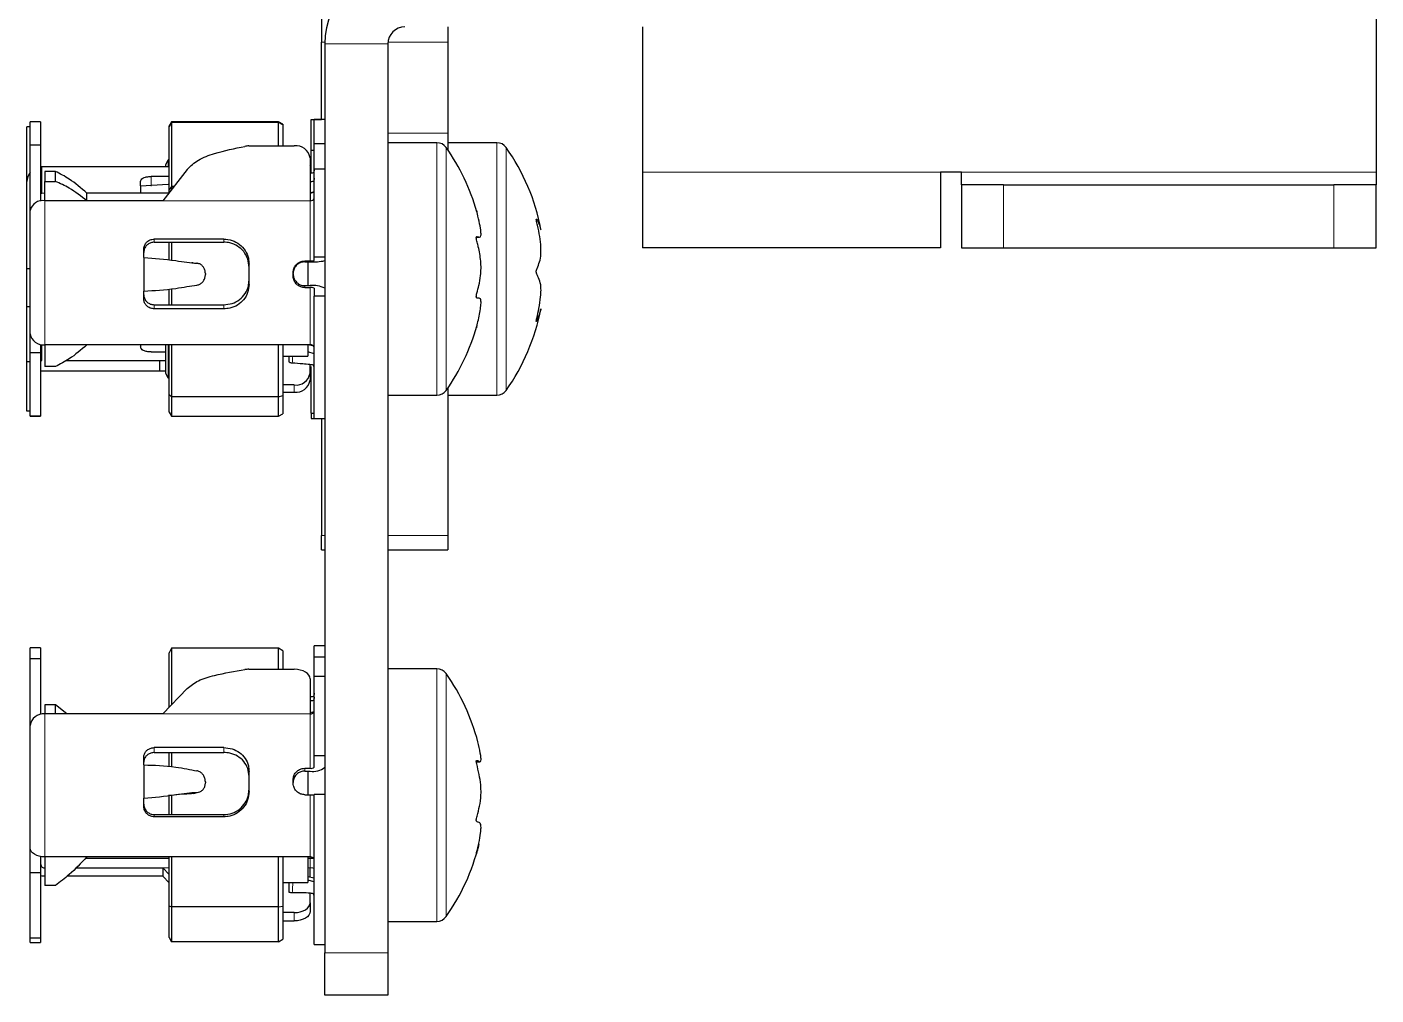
# Model space of a CAD drawing. Header units: millimetres. Extents: x -620 to 849, y 148 to 1992.
# Drawn here: x -536 to -471.9, y 148.4 to 194.4 of the extents above; entities that cross this region are included whole.
import ezdxf

# ---------------------------------------------------------------- set-up
doc = ezdxf.new("R2010")
doc.units = ezdxf.units.MM

msp = doc.modelspace()

# ---------------------------------------------------------------- linework, layer by layer
at = {"color": 7, "linetype": 'Continuous', "lineweight": 25}
for p, q in [((-471.941, 200.948), (-471.941, 187.548)), ((-522.041, 198.342), (-522.041, 193.724)), ((-516.041, 194.448), (-516.041, 193.724)), ((-506.791, 194.448), (-506.791, 187.548)), ((-522.041, 190.048), (-522.041, 193.724)), ((-521.891, 193.648), (-521.891, 150.448)), ((-518.891, 193.648), (-518.891, 150.448)), ((-516.041, 193.724), (-516.041, 189.394)), ((-535.391, 189.948), (-535.891, 189.948)), ((-535.891, 188.827), (-535.891, 189.948)), ((-535.391, 189.948), (-535.391, 188.827)), ((-529.176, 189.948), (-529.291, 189.748)), ((-529.176, 189.911), (-529.291, 189.725)), ((-529.291, 189.725), (-529.291, 189.748)), ((-524.091, 189.948), (-529.176, 189.948)), ((-529.176, 189.948), (-529.176, 189.911)), ((-529.176, 189.911), (-529.176, 186.867)), ((-524.091, 189.911), (-529.176, 189.911)), ((-523.891, 189.832), (-524.091, 189.948)), ((-524.091, 189.911), (-524.091, 189.948)), ((-524.091, 188.794), (-524.091, 189.911)), ((-523.891, 189.804), (-524.091, 189.911)), ((-523.891, 189.832), (-523.891, 189.804)), ((-523.891, 189.804), (-523.891, 188.794)), ((-522.541, 190.048), (-522.041, 190.048)), ((-522.541, 188.581), (-522.541, 190.048)), ((-521.891, 190.048), (-522.391, 190.048)), ((-522.391, 188.904), (-522.391, 190.048)), ((-535.891, 189.706), (-536.041, 189.706)), ((-536.041, 187.098), (-536.041, 189.706)), ((-529.291, 186.714), (-529.291, 189.725)), ((-516.041, 189.394), (-516.041, 188.599)), ((-535.391, 188.827), (-535.891, 188.827)), ((-535.891, 185.821), (-535.891, 188.827)), ((-535.391, 188.827), (-535.391, 186.175)), ((-525.492, 188.794), (-523.341, 188.794)), ((-522.541, 187.497), (-522.541, 188.581)), ((-522.391, 188.581), (-522.541, 188.581)), ((-522.391, 187.7), (-522.391, 188.904)), ((-522.391, 188.904), (-521.891, 188.904)), ((-516.566, 188.948), (-518.891, 188.948)), ((-513.716, 188.948), (-516.041, 188.948)), ((-529.441, 187.894), (-529.326, 188.141)), ((-529.441, 187.798), (-529.441, 187.894)), ((-529.326, 188.141), (-529.326, 187.798)), ((-529.291, 188.141), (-529.326, 188.141)), ((-522.591, 188.237), (-522.591, 186.194)), ((-535.341, 187.798), (-535.391, 187.796)), ((-529.741, 187.798), (-535.341, 187.798)), ((-534.691, 187.585), (-535.191, 187.585)), ((-535.191, 187.585), (-535.191, 187.107)), ((-534.691, 187.107), (-534.691, 187.585)), ((-529.291, 187.343), (-530.141, 187.343)), ((-529.291, 187.798), (-529.741, 187.798)), ((-528.436, 187.68), (-529.591, 186.194)), ((-522.391, 187.7), (-521.891, 187.7)), ((-522.391, 183.507), (-522.391, 187.7)), ((-506.791, 187.548), (-506.791, 183.948)), ((-491.641, 187.548), (-492.641, 187.548)), ((-492.641, 187.548), (-492.641, 183.948)), ((-491.641, 186.948), (-491.641, 187.548)), ((-471.941, 187.548), (-471.941, 186.948)), ((-536.041, 182.948), (-536.041, 187.098)), ((-535.191, 187.107), (-534.691, 187.107)), ((-533.191, 186.194), (-533.191, 186.551)), ((-529.314, 186.551), (-533.191, 186.551)), ((-530.641, 186.896), (-530.641, 187.109)), ((-530.641, 186.896), (-529.326, 186.98)), ((-530.641, 186.896), (-530.641, 186.551)), ((-529.176, 186.867), (-529.291, 186.714)), ((-529.291, 186.551), (-529.291, 186.714)), ((-529.176, 186.867), (-529.176, 186.729)), ((-529.068, 186.867), (-529.176, 186.867)), ((-522.447, 186.599), (-522.591, 186.572)), ((-491.641, 186.948), (-491.641, 183.948)), ((-489.641, 186.948), (-491.641, 186.948)), ((-489.641, 186.948), (-473.941, 186.948)), ((-471.941, 186.948), (-473.941, 186.948)), ((-471.941, 183.948), (-471.941, 186.948)), ((-529.591, 186.194), (-535.191, 186.194)), ((-535.876, 185.821), (-535.891, 185.821)), ((-535.891, 185.726), (-535.891, 185.821)), ((-535.891, 179.865), (-535.891, 185.726)), ((-526.691, 184.367), (-529.991, 184.367)), ((-529.991, 184.221), (-526.691, 184.221)), ((-529.291, 183.388), (-529.291, 184.221)), ((-529.176, 184.221), (-529.176, 183.374)), ((-514.667, 184.463), (-514.532, 184.463)), ((-530.491, 183.498), (-530.491, 183.882)), ((-530.491, 183.498), (-530.491, 181.9)), ((-522.841, 183.33), (-522.591, 183.33)), ((-521.891, 183.507), (-522.391, 183.507)), ((-522.391, 183.346), (-522.391, 183.507)), ((-492.641, 183.948), (-506.791, 183.948)), ((-491.641, 183.948), (-489.641, 183.948)), ((-489.641, 183.948), (-473.941, 183.948)), ((-473.941, 183.948), (-471.941, 183.948)), ((-535.891, 182.948), (-536.041, 182.948)), ((-536.041, 181.142), (-536.041, 182.948)), ((-528.148, 183.233), (-528.205, 183.237)), ((-527.959, 183.218), (-527.968, 183.218)), ((-527.564, 182.732), (-527.564, 182.692)), ((-525.491, 182.218), (-525.491, 183.176)), ((-523.391, 182.612), (-523.391, 182.779)), ((-522.841, 183.29), (-522.591, 183.29)), ((-522.691, 183.29), (-522.691, 182.156)), ((-522.841, 182.156), (-522.591, 182.156)), ((-522.841, 182.066), (-522.591, 182.066)), ((-530.491, 181.525), (-530.491, 181.9)), ((-529.291, 181.249), (-529.291, 181.979)), ((-529.176, 181.994), (-529.176, 181.249)), ((-522.391, 182.029), (-522.391, 181.656)), ((-522.391, 175.848), (-522.391, 181.656)), ((-521.891, 181.656), (-522.391, 181.656)), ((-535.891, 181.142), (-536.041, 181.142)), ((-536.041, 178.532), (-536.041, 181.142)), ((-529.991, 181.249), (-526.691, 181.249)), ((-526.691, 181.054), (-529.991, 181.054)), ((-535.891, 178.963), (-535.891, 179.865)), ((-535.391, 178.963), (-535.891, 178.963)), ((-535.891, 175.957), (-535.891, 178.963)), ((-535.391, 179.366), (-535.391, 178.963)), ((-535.391, 178.963), (-535.391, 175.957)), ((-533.191, 179.345), (-535.191, 179.345)), ((-522.591, 179.345), (-533.191, 179.345)), ((-530.641, 179.345), (-530.641, 179.243)), ((-530.141, 179.005), (-529.441, 179.005)), ((-529.441, 178.002), (-529.441, 179.345)), ((-529.326, 179.36), (-529.326, 177.755)), ((-529.291, 179.315), (-529.314, 179.345)), ((-529.291, 176.982), (-529.291, 179.345)), ((-529.176, 179.345), (-529.176, 176.88)), ((-524.091, 176.88), (-524.091, 179.345)), ((-523.891, 179.345), (-523.891, 176.939)), ((-522.691, 179.345), (-522.691, 178.798)), ((-522.391, 179.287), (-522.691, 179.341)), ((-522.391, 178.923), (-522.691, 179.018)), ((-522.591, 179.323), (-522.591, 179.345)), ((-536.041, 176.19), (-536.041, 178.532)), ((-535.891, 178.532), (-536.041, 178.532)), ((-534.691, 178.31), (-535.191, 178.31)), ((-534.179, 178.598), (-529.741, 178.598)), ((-529.741, 178.598), (-529.741, 178.098)), ((-529.741, 178.598), (-529.441, 178.598)), ((-523.891, 178.798), (-522.691, 178.798)), ((-522.591, 177.993), (-522.591, 178.404)), ((-522.541, 176.09), (-522.541, 178.318)), ((-535.341, 178.098), (-535.391, 178.1)), ((-529.741, 178.098), (-535.341, 178.098)), ((-529.441, 178.098), (-529.741, 178.098)), ((-529.326, 177.755), (-529.441, 178.002)), ((-529.291, 177.755), (-529.326, 177.755)), ((-522.591, 177.993), (-522.591, 177.658)), ((-529.291, 176.982), (-529.176, 176.88)), ((-529.291, 176.148), (-529.291, 176.982)), ((-524.091, 176.88), (-523.891, 176.939)), ((-523.341, 177.436), (-523.891, 177.436)), ((-523.891, 177.101), (-523.341, 177.101)), ((-523.891, 176.939), (-523.891, 176.063)), ((-518.891, 176.948), (-516.566, 176.948)), ((-516.041, 177.296), (-516.041, 170.278)), ((-516.041, 176.948), (-513.716, 176.948)), ((-524.091, 176.88), (-529.176, 176.88)), ((-529.176, 176.88), (-529.176, 175.948)), ((-524.091, 175.948), (-524.091, 176.88)), ((-535.891, 176.19), (-536.041, 176.19)), ((-535.391, 175.957), (-535.891, 175.957)), ((-535.891, 175.948), (-535.891, 175.957)), ((-535.891, 175.948), (-535.391, 175.948)), ((-535.391, 175.957), (-535.391, 175.948)), ((-529.291, 176.148), (-529.176, 175.948)), ((-529.176, 175.948), (-524.091, 175.948)), ((-524.091, 175.948), (-523.891, 176.063)), ((-522.541, 176.09), (-522.391, 176.09)), ((-522.541, 176.09), (-522.541, 175.848)), ((-522.541, 175.848), (-522.041, 175.848)), ((-522.391, 175.848), (-521.891, 175.848)), ((-522.041, 175.848), (-522.041, 170.278)), ((-522.041, 169.608), (-522.041, 170.278)), ((-516.041, 170.278), (-516.041, 169.608)), ((-522.041, 169.608), (-521.891, 169.608)), ((-518.891, 169.608), (-516.041, 169.608)), ((-535.391, 164.948), (-535.891, 164.948)), ((-535.891, 164.43), (-535.891, 164.948)), ((-535.391, 164.948), (-535.391, 164.43)), ((-529.176, 164.923), (-529.291, 164.71)), ((-529.176, 164.923), (-529.176, 162.242)), ((-524.091, 164.923), (-529.176, 164.923)), ((-524.091, 163.927), (-524.091, 164.923)), ((-523.891, 164.8), (-524.091, 164.923)), ((-523.891, 164.8), (-523.891, 163.927)), ((-521.891, 165.048), (-522.391, 165.048)), ((-522.391, 164.517), (-522.391, 165.048)), ((-535.391, 164.43), (-535.891, 164.43)), ((-535.891, 161.327), (-535.891, 164.43)), ((-535.391, 164.43), (-535.391, 161.783)), ((-529.291, 162.121), (-529.291, 164.71)), ((-522.391, 164.517), (-521.891, 164.517)), ((-522.391, 163.597), (-522.391, 164.517)), ((-525.492, 163.927), (-523.341, 163.927)), ((-522.591, 163.472), (-522.591, 161.806)), ((-522.391, 159.811), (-522.391, 163.597)), ((-522.391, 163.597), (-521.891, 163.597)), ((-516.566, 163.948), (-518.891, 163.948)), ((-528.436, 163.018), (-529.591, 161.806)), ((-534.691, 162.241), (-535.191, 162.241)), ((-535.191, 162.241), (-535.191, 161.799)), ((-534.691, 161.799), (-534.691, 162.241)), ((-534.141, 161.806), (-534.691, 162.241)), ((-529.591, 161.806), (-535.191, 161.806)), ((-522.391, 161.899), (-522.591, 161.853)), ((-535.884, 161.327), (-535.891, 161.327)), ((-535.891, 161.249), (-535.891, 161.327)), ((-535.891, 155.434), (-535.891, 161.249)), ((-530.491, 159.382), (-530.491, 159.748)), ((-526.691, 160.203), (-529.991, 160.203)), ((-529.991, 159.971), (-526.691, 159.971)), ((-529.291, 159.33), (-529.291, 159.971)), ((-529.176, 159.971), (-529.176, 159.321)), ((-521.891, 159.811), (-522.391, 159.811)), ((-522.391, 159.273), (-522.391, 159.811)), ((-530.491, 159.382), (-530.491, 157.797)), ((-525.491, 158.12), (-525.491, 159.071)), ((-522.841, 159.22), (-522.591, 159.22)), ((-522.841, 159.089), (-522.591, 159.089)), ((-522.691, 159.089), (-522.691, 157.932)), ((-514.69, 159.536), (-514.516, 159.536)), ((-527.564, 158.576), (-527.564, 158.536)), ((-523.391, 158.516), (-523.391, 158.681)), ((-530.491, 157.41), (-530.491, 157.797)), ((-529.291, 157.022), (-529.291, 157.957)), ((-529.176, 157.949), (-529.176, 157.022)), ((-528.133, 158.026), (-527.887, 158.082)), ((-522.841, 157.966), (-522.591, 157.966)), ((-522.391, 150.848), (-522.391, 157.974)), ((-521.891, 157.974), (-522.391, 157.974)), ((-529.991, 157.022), (-526.691, 157.022)), ((-526.691, 156.916), (-529.991, 156.916)), ((-535.891, 154.247), (-535.891, 155.434)), ((-535.391, 155.027), (-535.391, 154.247)), ((-533.191, 155.01), (-535.191, 155.01)), ((-533.718, 154.487), (-529.591, 154.487)), ((-533.253, 154.948), (-529.291, 154.948)), ((-522.591, 155.01), (-533.191, 155.01)), ((-529.591, 154.487), (-529.291, 154.172)), ((-529.591, 154.487), (-529.591, 154.089)), ((-529.291, 152.691), (-529.291, 155.01)), ((-529.176, 155.01), (-529.176, 152.633)), ((-524.091, 152.633), (-524.091, 155.01)), ((-523.891, 155.01), (-523.891, 152.666)), ((-522.691, 155.01), (-522.691, 153.798)), ((-522.691, 154.948), (-522.417, 154.948)), ((-522.591, 154.042), (-522.591, 154.487)), ((-535.391, 154.247), (-535.891, 154.247)), ((-535.891, 151.144), (-535.891, 154.247)), ((-535.391, 154.247), (-535.391, 151.144)), ((-529.591, 154.089), (-534.141, 154.089)), ((-529.291, 153.774), (-529.591, 154.089)), ((-522.391, 153.996), (-522.691, 154.065)), ((-522.391, 153.822), (-522.691, 153.911)), ((-534.691, 153.654), (-535.191, 153.654)), ((-523.891, 153.798), (-522.691, 153.798)), ((-522.591, 152.821), (-522.591, 153.286)), ((-529.291, 152.691), (-529.176, 152.633)), ((-529.291, 151.186), (-529.291, 152.691)), ((-524.091, 152.633), (-529.176, 152.633)), ((-529.176, 152.633), (-529.176, 150.973)), ((-524.091, 152.633), (-523.891, 152.666)), ((-524.091, 150.973), (-524.091, 152.633)), ((-523.891, 152.666), (-523.891, 151.095)), ((-522.591, 152.821), (-522.591, 152.423)), ((-523.341, 152.367), (-523.891, 152.367)), ((-523.891, 151.969), (-523.341, 151.969)), ((-518.891, 151.948), (-516.566, 151.948)), ((-535.391, 151.144), (-535.891, 151.144)), ((-535.891, 150.948), (-535.891, 151.144)), ((-535.891, 150.948), (-535.391, 150.948)), ((-535.391, 151.144), (-535.391, 150.948)), ((-529.291, 151.186), (-529.176, 150.973)), ((-524.091, 150.973), (-529.176, 150.973)), ((-524.091, 150.973), (-523.891, 151.095)), ((-522.391, 150.848), (-521.891, 150.848)), ((-521.891, 148.448), (-521.891, 150.448)), ((-518.891, 150.448), (-518.891, 148.448)), ((-518.891, 148.448), (-521.891, 148.448))]:
    msp.add_line(p, q, dxfattribs=at)
at = {"color": 8, "linetype": 'Continuous', "lineweight": 18}
for p, q in [((-522.041, 193.724), (-521.89, 193.724)), ((-518.891, 193.648), (-521.891, 193.648)), ((-518.887, 193.724), (-516.041, 193.724)), ((-516.041, 189.394), (-518.891, 189.394)), ((-516.566, 188.948), (-516.566, 188.247)), ((-516.125, 188.719), (-516.125, 188.046)), ((-513.716, 188.948), (-513.716, 176.948)), ((-513.275, 188.719), (-513.275, 177.176)), ((-516.566, 188.247), (-516.566, 176.948)), ((-516.125, 188.046), (-516.125, 177.176)), ((-535.341, 187.798), (-535.341, 186.539)), ((-530.141, 187.343), (-530.141, 186.89)), ((-492.641, 187.548), (-506.791, 187.548)), ((-471.941, 187.548), (-491.641, 187.548)), ((-489.641, 183.948), (-489.641, 186.948)), ((-473.941, 186.948), (-473.941, 183.948)), ((-535.191, 186.194), (-535.191, 179.345)), ((-522.591, 186.194), (-529.591, 186.194)), ((-522.591, 183.33), (-522.591, 186.194)), ((-529.991, 184.367), (-529.991, 184.221)), ((-526.691, 184.221), (-526.691, 184.367)), ((-522.841, 183.33), (-522.841, 183.29)), ((-522.841, 182.156), (-522.841, 182.066)), ((-522.591, 179.345), (-522.591, 182.066)), ((-529.991, 181.249), (-529.991, 181.054)), ((-526.691, 181.054), (-526.691, 181.249)), ((-535.341, 179.357), (-535.341, 178.598)), ((-523.341, 177.101), (-523.341, 177.436)), ((-522.041, 170.278), (-521.891, 170.278)), ((-518.891, 170.278), (-516.041, 170.278)), ((-516.566, 163.948), (-516.566, 158.464)), ((-516.125, 163.719), (-516.125, 158.444)), ((-535.191, 161.806), (-535.191, 155.01)), ((-522.591, 161.806), (-529.591, 161.806)), ((-522.591, 159.22), (-522.591, 161.806)), ((-529.991, 160.203), (-529.991, 159.971)), ((-526.691, 159.971), (-526.691, 160.203)), ((-522.841, 159.22), (-522.841, 159.089)), ((-516.566, 158.464), (-516.566, 151.948)), ((-516.125, 158.444), (-516.125, 152.176)), ((-522.591, 155.01), (-522.591, 157.966)), ((-529.991, 157.022), (-529.991, 156.916)), ((-526.691, 156.916), (-526.691, 157.022)), ((-535.191, 155.01), (-535.191, 154.487)), ((-529.291, 154.487), (-529.591, 154.487)), ((-522.591, 154.487), (-522.691, 154.487)), ((-522.591, 154.487), (-522.591, 155.01)), ((-523.341, 151.969), (-523.341, 152.367)), ((-521.891, 150.448), (-518.891, 150.448))]:
    msp.add_line(p, q, dxfattribs=at)
at = {"color": 7, "linetype": 'Continuous', "lineweight": 25, "flags": 128}
for points in [[(-535.191, 186.551), (-535.328, 186.541), (-535.391, 186.529)], [(-535.391, 178.604), (-535.38, 178.602), (-535.341, 178.598)], [(-522.591, 163.472), (-522.605, 163.561), (-522.648, 163.646), (-522.717, 163.725), (-522.811, 163.794), (-522.924, 163.85), (-523.054, 163.892), (-523.195, 163.918), (-523.341, 163.927)], [(-535.191, 155.01), (-535.328, 155.018), (-535.459, 155.042), (-535.58, 155.081), (-535.686, 155.134), (-535.773, 155.198), (-535.838, 155.271), (-535.878, 155.351), (-535.891, 155.434)], [(-522.391, 154.888), (-522.395, 154.912), (-522.406, 154.935), (-522.425, 154.956), (-522.45, 154.974), (-522.48, 154.989), (-522.515, 155), (-522.552, 155.007), (-522.591, 155.01)], [(-522.391, 154.464), (-522.454, 154.476), (-522.591, 154.487)], [(-535.191, 154.089), (-535.328, 154.1), (-535.391, 154.112)], [(-523.341, 152.367), (-523.195, 152.375), (-523.054, 152.401), (-522.924, 152.443), (-522.811, 152.5), (-522.717, 152.568), (-522.648, 152.647), (-522.605, 152.732), (-522.591, 152.821)], [(-522.591, 152.423), (-522.605, 152.334), (-522.648, 152.249), (-522.717, 152.171), (-522.811, 152.102), (-522.924, 152.045), (-523.054, 152.003), (-523.195, 151.977), (-523.341, 151.969)]]:
    msp.add_lwpolyline(points, dxfattribs=at)
at = {"color": 8, "linetype": 'Continuous', "lineweight": 18, "flags": 128}
for points in [[(-523.413, 178.798), (-523.417, 178.71), (-523.426, 178.566), (-523.433, 178.475), (-523.433, 178.475), (-523.433, 178.475)], [(-523.406, 153.798), (-523.41, 153.699), (-523.417, 153.555), (-523.426, 153.405), (-523.433, 153.309), (-523.433, 153.309), (-523.433, 153.309)]]:
    msp.add_lwpolyline(points, dxfattribs=at)
at = {"color": 7, "linetype": 'Continuous', "lineweight": 25}
for centre, radius, start, end in [((-518.091, 193.648), 3.8, 90, 180), ((-518.091, 193.648), 0.8, 90, 180), ((-525.493, 187.799), 0.996, 89.96573, 101.24283), ((-523.257, 188.124), 0.676, 9.63694, 97.14426), ((-516.566, 188.408), 0.54, 35.25153, 90), ((-524.291, 182.948), 10, 15.8038, 35.25153), ((-513.716, 188.408), 0.54, 35.25153, 90), ((-521.441, 182.948), 10, 10.85413, 35.25153), ((-522.741, 187.998), 0.2, 318.59038, 0), ((-535.341, 187.098), 0.7, 141.78679, 180), ((-522.586, 186.785), 0.234, 268.74113, 306.93082), ((-535.288, 185.581), 0.62, 81.04376, 166.55137), ((-522.563, 186.369), 0.177, 261.04376, 346.55137), ((-522.541, 183.976), 0.648, 265.60416, 283.40633), ((-522.417, 185.553), 2.269, 265.60416, 283.40633), ((-522.422, 181.099), 1.071, 60.29019, 99.09044), ((-522.543, 181.763), 0.306, 60.29019, 99.09044), ((-521.441, 182.948), 10, 324.74847, 349.10281), ((-524.291, 182.948), 10, 324.74847, 344.24217), ((-535.269, 179.97), 0.63, 189.63694, 277.14426), ((-522.569, 179.166), 0.18, 9.63694, 97.14426), ((-523.257, 178.106), 0.676, 262.85574, 350.36306), ((-523.257, 177.771), 0.676, 262.85574, 350.36306), ((-522.741, 177.898), 0.2, 0, 41.40962), ((-516.566, 177.488), 0.54, 270, 324.74847), ((-513.716, 177.488), 0.54, 270, 324.74847), ((-525.493, 162.713), 1.214, 89.96029, 99.18959), ((-516.566, 163.408), 0.54, 35.25153, 90), ((-524.291, 157.948), 10, 14.61668, 35.25153), ((-535.255, 161.169), 0.641, 84.2482, 172.76341), ((-522.573, 161.989), 0.183, 264.2482, 352.76341), ((-522.544, 159.45), 0.235, 258.55237, 310.85275), ((-522.428, 159.894), 0.821, 258.55237, 310.85275), ((-522.541, 171.473), 13.508, 269.78792, 270.63627), ((-524.291, 157.948), 10, 324.74847, 346.16033), ((-535.209, 154.669), 0.183, 187.23659, 275.7518), ((-516.566, 152.488), 0.54, 270, 324.74847)]:
    msp.add_arc(centre, radius, start, end, dxfattribs=at)
for points, knots in [([(-528.436, 187.68), (-528.267, 187.84), (-527.917, 188.171), (-526.934, 188.521), (-526.171, 188.676), (-525.687, 188.775)], [0, 0, 0, 0, 0.254027, 0.526591, 1, 1, 1, 1]), ([(-533.191, 186.551), (-533.471, 186.79), (-533.971, 187.218), (-534.471, 187.473), (-534.691, 187.585)], [0, 0, 0, 0, 0.559911, 1, 1, 1, 1]), ([(-530.641, 187.109), (-530.636, 187.137), (-530.625, 187.194), (-530.539, 187.264), (-530.413, 187.314), (-530.272, 187.34), (-530.178, 187.342), (-530.141, 187.343)], [0, 0, 0, 0, 0.214373, 0.428779, 0.642592, 0.856666, 1, 1, 1, 1]), ([(-522.391, 187.672), (-522.392, 187.652), (-522.394, 187.614), (-522.411, 187.561), (-522.449, 187.508), (-522.521, 187.499), (-522.568, 187.494), (-522.591, 187.492)], [0, 0, 0, 0, 0.195353, 0.37764, 0.539051, 0.782239, 1, 1, 1, 1]), ([(-522.391, 187.258), (-522.392, 187.238), (-522.394, 187.2), (-522.411, 187.149), (-522.448, 187.101), (-522.518, 187.096), (-522.566, 187.096), (-522.591, 187.097)], [0, 0, 0, 0, 0.195302, 0.377541, 0.538909, 0.761383, 1, 1, 1, 1]), ([(-535.191, 186.179), (-535.191, 186.399), (-535.191, 186.791), (-535.191, 187.011), (-535.191, 187.107)], [0, 0, 0, 0, 0.559785, 1, 1, 1, 1]), ([(-533.191, 186.179), (-533.471, 186.399), (-533.971, 186.791), (-534.471, 187.011), (-534.691, 187.107)], [0, 0, 0, 0, 0.559868, 1, 1, 1, 1]), ([(-514.691, 181.635), (-514.691, 181.643), (-514.69, 181.663), (-514.681, 181.719), (-514.639, 181.899), (-514.558, 182.187), (-514.489, 182.571), (-514.46, 182.974), (-514.483, 183.465), (-514.559, 183.859), (-514.64, 184.178), (-514.672, 184.308), (-514.686, 184.378), (-514.691, 184.417), (-514.691, 184.44), (-514.689, 184.461), (-514.678, 184.486), (-514.621, 184.5), (-514.529, 184.446), (-514.463, 184.476), (-514.468, 184.728), (-514.529, 185.109), (-514.61, 185.458), (-514.668, 185.668), (-514.684, 185.724), (-514.69, 185.744), (-514.692, 185.748), (-514.69, 185.74), (-514.681, 185.708), (-514.667, 185.66), (-514.657, 185.617), (-514.654, 185.604)], [0, 0, 0, 0, 0.0040963, 0.0098577, 0.0258222, 0.0971808, 0.1820797, 0.2358475, 0.2900545, 0.4082326, 0.4470708, 0.4665323, 0.4763166, 0.4805406, 0.4848084, 0.4884734, 0.4949308, 0.5149282, 0.6082954, 0.7024868, 0.7577568, 0.8366357, 0.9250156, 0.9471184, 0.9582225, 0.9626906, 0.9672088, 0.9710668, 0.9768996, 0.9934874, 1, 1, 1, 1]), ([(-511.622, 181.06), (-511.622, 181.058), (-511.622, 181.048), (-511.681, 180.836), (-511.76, 180.609), (-511.818, 180.48), (-511.834, 180.454), (-511.84, 180.453), (-511.842, 180.461), (-511.84, 180.481), (-511.831, 180.53), (-511.786, 180.732), (-511.704, 181.101), (-511.635, 181.555), (-511.61, 181.948), (-511.635, 182.28), (-511.707, 182.484), (-511.788, 182.638), (-511.826, 182.725), (-511.838, 182.777), (-511.841, 182.805), (-511.841, 182.83), (-511.839, 182.859), (-511.828, 182.913), (-511.772, 183.068), (-511.68, 183.264), (-511.614, 183.588), (-511.618, 184.033), (-511.675, 184.505), (-511.753, 184.887), (-511.812, 185.146), (-511.833, 185.241), (-511.84, 185.292), (-511.841, 185.309), (-511.84, 185.319), (-511.832, 185.321), (-511.79, 185.259), (-511.708, 185.063), (-511.64, 184.875), (-511.611, 184.789), (-511.62, 184.825), (-511.622, 184.833)], [0, 0, 0, 0, 0.01333, 0.067717, 0.128655, 0.143895, 0.151551, 0.154632, 0.157747, 0.160407, 0.164429, 0.175866, 0.227214, 0.286665, 0.323257, 0.360059, 0.431776, 0.467167, 0.481776, 0.486361, 0.489306, 0.491814, 0.494316, 0.498755, 0.512464, 0.576388, 0.640841, 0.678897, 0.732261, 0.791575, 0.805079, 0.818709, 0.821775, 0.824341, 0.826909, 0.830823, 0.841608, 0.889694, 0.951161, 0.988147, 1, 1, 1, 1]), ([(-530.491, 183.882), (-530.486, 183.937), (-530.475, 184.047), (-530.389, 184.192), (-530.263, 184.301), (-530.122, 184.359), (-530.028, 184.365), (-529.991, 184.367)], [0, 0, 0, 0, 0.214373, 0.428779, 0.642592, 0.856666, 1, 1, 1, 1]), ([(-529.991, 184.221), (-530.047, 184.216), (-530.16, 184.205), (-530.309, 184.122), (-530.422, 184), (-530.482, 183.863), (-530.489, 183.771), (-530.491, 183.734)], [0, 0, 0, 0, 0.214385, 0.428772, 0.643033, 0.856802, 1, 1, 1, 1]), ([(-526.691, 184.367), (-526.556, 184.355), (-526.287, 184.329), (-525.927, 184.131), (-525.658, 183.835), (-525.512, 183.497), (-525.497, 183.27), (-525.491, 183.176)], [0, 0, 0, 0, 0.213238, 0.42649, 0.63916, 0.849598, 1, 1, 1, 1]), ([(-525.491, 183.024), (-525.503, 183.159), (-525.528, 183.428), (-525.726, 183.784), (-526.022, 184.05), (-526.361, 184.198), (-526.592, 184.214), (-526.691, 184.221)], [0, 0, 0, 0, 0.212376, 0.424979, 0.633479, 0.843609, 1, 1, 1, 1]), ([(-530.491, 183.498), (-529.992, 183.46), (-529.321, 183.409), (-528.427, 183.255), (-528.122, 183.231), (-527.967, 183.218)], [0, 0, 0, 0, 0.587693, 0.790818, 1, 1, 1, 1]), ([(-523.391, 182.779), (-523.385, 182.841), (-523.373, 182.965), (-523.279, 183.129), (-523.14, 183.254), (-522.985, 183.32), (-522.882, 183.327), (-522.841, 183.33)], [0, 0, 0, 0, 0.214305, 0.42865, 0.642279, 0.856223, 1, 1, 1, 1]), ([(-527.564, 182.732), (-527.569, 182.788), (-527.578, 182.9), (-527.654, 183.047), (-527.765, 183.157), (-527.877, 183.208), (-527.946, 183.216), (-527.967, 183.218)], [0, 0, 0, 0, 0.225883, 0.451767, 0.67765, 0.903524, 1, 1, 1, 1]), ([(-527.967, 182.182), (-527.918, 182.194), (-527.821, 182.216), (-527.696, 182.317), (-527.606, 182.455), (-527.568, 182.588), (-527.565, 182.668), (-527.564, 182.692)], [0, 0, 0, 0, 0.225867, 0.451734, 0.677598, 0.903479, 1, 1, 1, 1]), ([(-522.841, 183.29), (-522.903, 183.284), (-523.027, 183.272), (-523.191, 183.178), (-523.315, 183.038), (-523.382, 182.883), (-523.388, 182.781), (-523.391, 182.739)], [0, 0, 0, 0, 0.214319, 0.428642, 0.642812, 0.856387, 1, 1, 1, 1]), ([(-523.391, 182.704), (-523.385, 182.642), (-523.373, 182.519), (-523.279, 182.355), (-523.14, 182.232), (-522.986, 182.166), (-522.883, 182.159), (-522.841, 182.156)], [0, 0, 0, 0, 0.214211, 0.428471, 0.641842, 0.855602, 1, 1, 1, 1]), ([(-530.491, 181.9), (-529.992, 181.926), (-529.321, 181.96), (-528.427, 182.113), (-528.122, 182.159), (-527.967, 182.182)], [0, 0, 0, 0, 0.587693, 0.790818, 1, 1, 1, 1]), ([(-526.691, 181.249), (-526.556, 181.262), (-526.287, 181.286), (-525.928, 181.478), (-525.658, 181.766), (-525.512, 182.098), (-525.497, 182.325), (-525.491, 182.42)], [0, 0, 0, 0, 0.2128745, 0.4257668, 0.6379374, 0.8473525, 1, 1, 1, 1]), ([(-525.491, 182.218), (-525.503, 182.085), (-525.528, 181.82), (-525.728, 181.474), (-526.026, 181.216), (-526.364, 181.076), (-526.594, 181.061), (-526.691, 181.054)], [0, 0, 0, 0, 0.212833, 0.42585, 0.635542, 0.846587, 1, 1, 1, 1]), ([(-522.841, 182.066), (-522.903, 182.071), (-523.027, 182.083), (-523.191, 182.177), (-523.316, 182.315), (-523.382, 182.469), (-523.388, 182.571), (-523.391, 182.612)], [0, 0, 0, 0, 0.214393, 0.428789, 0.643061, 0.856854, 1, 1, 1, 1]), ([(-530.491, 181.721), (-530.486, 181.667), (-530.475, 181.56), (-530.389, 181.419), (-530.263, 181.313), (-530.122, 181.257), (-530.029, 181.252), (-529.991, 181.249)], [0, 0, 0, 0, 0.214295, 0.42863, 0.64223, 0.856153, 1, 1, 1, 1]), ([(-529.991, 181.054), (-530.047, 181.059), (-530.16, 181.069), (-530.309, 181.149), (-530.422, 181.267), (-530.482, 181.4), (-530.489, 181.489), (-530.491, 181.525)], [0, 0, 0, 0, 0.214445, 0.428893, 0.643239, 0.857188, 1, 1, 1, 1]), ([(-514.668, 180.228), (-514.673, 180.213), (-514.68, 180.184), (-514.688, 180.159), (-514.691, 180.148), (-514.691, 180.15), (-514.687, 180.165), (-514.67, 180.23), (-514.589, 180.534), (-514.503, 180.946), (-514.46, 181.343), (-514.479, 181.552), (-514.552, 181.556), (-514.625, 181.557), (-514.652, 181.562), (-514.671, 181.573), (-514.684, 181.589), (-514.69, 181.612), (-514.691, 181.628), (-514.691, 181.635)], [0, 0, 0, 0, 0.018644, 0.033299, 0.041271, 0.049309, 0.058384, 0.074671, 0.136829, 0.382246, 0.498195, 0.615626, 0.843525, 0.899785, 0.93556, 0.959105, 0.982786, 0.992239, 1, 1, 1, 1]), ([(-535.191, 179.345), (-535.191, 179.105), (-535.191, 178.678), (-535.191, 178.422), (-535.191, 178.31)], [0, 0, 0, 0, 0.559866, 1, 1, 1, 1]), ([(-533.191, 179.345), (-533.471, 179.105), (-533.971, 178.678), (-534.471, 178.422), (-534.691, 178.31)], [0, 0, 0, 0, 0.559911, 1, 1, 1, 1]), ([(-530.141, 179.005), (-530.197, 179.008), (-530.31, 179.012), (-530.459, 179.049), (-530.572, 179.107), (-530.632, 179.175), (-530.639, 179.223), (-530.641, 179.243)], [0, 0, 0, 0, 0.214385, 0.428772, 0.643033, 0.856802, 1, 1, 1, 1]), ([(-523.591, 178.544), (-523.591, 178.574), (-523.591, 178.654), (-523.591, 178.738), (-523.591, 178.793), (-523.591, 178.798)], [0, 0, 0, 0, 0.357966, 0.937989, 1, 1, 1, 1]), ([(-523.433, 178.475), (-523.457, 178.477), (-523.506, 178.482), (-523.559, 178.5), (-523.587, 178.522), (-523.59, 178.538), (-523.591, 178.544)], [0, 0, 0, 0, 0.266331, 0.548449, 0.829136, 1, 1, 1, 1]), ([(-522.391, 178.224), (-522.392, 178.243), (-522.394, 178.282), (-522.411, 178.334), (-522.449, 178.387), (-522.525, 178.397), (-522.686, 178.415), (-522.999, 178.445), (-523.269, 178.463), (-523.433, 178.475)], [0, 0, 0, 0, 0.052051, 0.100621, 0.143629, 0.208426, 0.277664, 0.558659, 1, 1, 1, 1]), ([(-528.436, 163.018), (-528.267, 163.148), (-527.917, 163.419), (-526.934, 163.704), (-526.171, 163.831), (-525.687, 163.911)], [0, 0, 0, 0, 0.254027, 0.526591, 1, 1, 1, 1]), ([(-522.391, 162.794), (-522.392, 162.773), (-522.394, 162.733), (-522.411, 162.678), (-522.449, 162.623), (-522.521, 162.616), (-522.568, 162.612), (-522.591, 162.61)], [0, 0, 0, 0, 0.195353, 0.37764, 0.539051, 0.782239, 1, 1, 1, 1]), ([(-522.391, 162.595), (-522.392, 162.575), (-522.394, 162.535), (-522.411, 162.481), (-522.448, 162.43), (-522.518, 162.423), (-522.566, 162.421), (-522.591, 162.421)], [0, 0, 0, 0, 0.195302, 0.377541, 0.538909, 0.761383, 1, 1, 1, 1]), ([(-514.691, 155.158), (-514.691, 155.16), (-514.69, 155.164), (-514.681, 155.198), (-514.639, 155.361), (-514.558, 155.7), (-514.489, 156.098), (-514.46, 156.414), (-514.483, 156.627), (-514.559, 156.652), (-514.64, 156.671), (-514.672, 156.693), (-514.686, 156.719), (-514.691, 156.745), (-514.691, 156.768), (-514.689, 156.799), (-514.678, 156.862), (-514.621, 157.082), (-514.529, 157.411), (-514.463, 157.874), (-514.468, 158.374), (-514.529, 158.827), (-514.61, 159.173), (-514.668, 159.407), (-514.684, 159.485), (-514.69, 159.528), (-514.692, 159.553), (-514.69, 159.574), (-514.681, 159.596), (-514.636, 159.606), (-514.554, 159.543), (-514.485, 159.52), (-514.46, 159.614), (-514.485, 159.884), (-514.546, 160.209), (-514.606, 160.431), (-514.617, 160.475)], [0, 0, 0, 0, 0.002947, 0.007093, 0.01858, 0.069926, 0.131014, 0.169702, 0.208706, 0.29374, 0.321686, 0.335689, 0.34273, 0.345769, 0.34884, 0.351477, 0.356123, 0.370512, 0.437694, 0.505469, 0.545238, 0.601994, 0.665587, 0.681491, 0.689481, 0.692696, 0.695947, 0.698723, 0.70292, 0.714856, 0.76844, 0.830481, 0.868668, 0.907073, 0.981915, 1, 1, 1, 1]), ([(-530.491, 159.748), (-530.486, 159.8), (-530.475, 159.904), (-530.389, 160.04), (-530.263, 160.142), (-530.122, 160.195), (-530.028, 160.201), (-529.991, 160.203)], [0, 0, 0, 0, 0.214373, 0.428779, 0.642592, 0.856666, 1, 1, 1, 1]), ([(-529.991, 159.971), (-530.047, 159.966), (-530.16, 159.956), (-530.309, 159.879), (-530.422, 159.765), (-530.482, 159.636), (-530.489, 159.549), (-530.491, 159.515)], [0, 0, 0, 0, 0.214385, 0.428772, 0.643033, 0.856802, 1, 1, 1, 1]), ([(-526.691, 160.203), (-526.556, 160.191), (-526.287, 160.168), (-525.927, 159.983), (-525.658, 159.705), (-525.512, 159.383), (-525.497, 159.163), (-525.491, 159.071)], [0, 0, 0, 0, 0.213238, 0.42649, 0.63916, 0.849598, 1, 1, 1, 1]), ([(-525.491, 158.83), (-525.503, 158.961), (-525.528, 159.223), (-525.726, 159.562), (-526.022, 159.812), (-526.361, 159.949), (-526.592, 159.964), (-526.691, 159.971)], [0, 0, 0, 0, 0.212376, 0.424979, 0.633479, 0.843609, 1, 1, 1, 1]), ([(-530.491, 159.382), (-529.992, 159.367), (-529.321, 159.347), (-528.427, 159.195), (-528.122, 159.132), (-527.967, 159.1)], [0, 0, 0, 0, 0.587693, 0.790818, 1, 1, 1, 1]), ([(-527.564, 158.576), (-527.569, 158.632), (-527.578, 158.745), (-527.654, 158.899), (-527.765, 159.019), (-527.877, 159.081), (-527.946, 159.096), (-527.967, 159.1)], [0, 0, 0, 0, 0.225883, 0.451767, 0.67765, 0.903524, 1, 1, 1, 1]), ([(-523.391, 158.681), (-523.385, 158.742), (-523.373, 158.864), (-523.279, 159.026), (-523.14, 159.147), (-522.985, 159.211), (-522.882, 159.218), (-522.841, 159.22)], [0, 0, 0, 0, 0.214305, 0.42865, 0.642279, 0.856223, 1, 1, 1, 1]), ([(-522.841, 159.089), (-522.903, 159.083), (-523.027, 159.072), (-523.191, 158.98), (-523.315, 158.844), (-523.382, 158.692), (-523.388, 158.59), (-523.391, 158.549)], [0, 0, 0, 0, 0.214319, 0.428642, 0.642812, 0.856387, 1, 1, 1, 1]), ([(-527.967, 158.072), (-527.918, 158.079), (-527.821, 158.091), (-527.696, 158.178), (-527.606, 158.306), (-527.568, 158.434), (-527.565, 158.513), (-527.564, 158.536)], [0, 0, 0, 0, 0.225867, 0.4517344, 0.6775983, 0.9034793, 1, 1, 1, 1]), ([(-522.841, 157.966), (-522.903, 157.972), (-523.027, 157.984), (-523.191, 158.079), (-523.316, 158.218), (-523.382, 158.373), (-523.388, 158.475), (-523.391, 158.516)], [0, 0, 0, 0, 0.214393, 0.428789, 0.643061, 0.856854, 1, 1, 1, 1]), ([(-530.491, 157.797), (-529.992, 157.845), (-529.321, 157.909), (-528.427, 158.061), (-528.122, 158.069), (-527.967, 158.072)], [0, 0, 0, 0, 0.5876932, 0.7908183, 1, 1, 1, 1]), ([(-529.291, 157.936), (-529.254, 157.94), (-529.053, 157.96), (-528.655, 158.018), (-528.364, 158.017), (-528.217, 158.017)], [0, 0, 0, 0, 0.099559, 0.54474, 1, 1, 1, 1]), ([(-528.134, 158.029), (-528.139, 158.027), (-528.165, 158.015), (-528.194, 158.016), (-528.217, 158.017)], [0, 0, 0, 0, 0.1910807, 1, 1, 1, 1]), ([(-526.691, 157.022), (-526.556, 157.035), (-526.287, 157.061), (-525.928, 157.263), (-525.658, 157.564), (-525.512, 157.906), (-525.497, 158.134), (-525.491, 158.23)], [0, 0, 0, 0, 0.2128745, 0.4257668, 0.6379374, 0.8473525, 1, 1, 1, 1]), ([(-525.491, 158.12), (-525.503, 157.985), (-525.528, 157.716), (-525.728, 157.357), (-526.026, 157.087), (-526.364, 156.938), (-526.594, 156.922), (-526.691, 156.916)], [0, 0, 0, 0, 0.212833, 0.42585, 0.635542, 0.846587, 1, 1, 1, 1]), ([(-530.491, 157.517), (-530.486, 157.461), (-530.475, 157.349), (-530.389, 157.201), (-530.263, 157.09), (-530.122, 157.031), (-530.029, 157.024), (-529.991, 157.022)], [0, 0, 0, 0, 0.214295, 0.42863, 0.64223, 0.856153, 1, 1, 1, 1]), ([(-529.991, 156.916), (-530.047, 156.921), (-530.16, 156.932), (-530.309, 157.016), (-530.422, 157.141), (-530.482, 157.28), (-530.489, 157.373), (-530.491, 157.41)], [0, 0, 0, 0, 0.2144453, 0.4288931, 0.6432387, 0.8571881, 1, 1, 1, 1]), ([(-514.571, 155.621), (-514.577, 155.587), (-514.592, 155.506), (-514.625, 155.385), (-514.652, 155.286), (-514.671, 155.218), (-514.684, 155.178), (-514.69, 155.159), (-514.691, 155.158), (-514.691, 155.158)], [0, 0, 0, 0, 0.210576, 0.494413, 0.674896, 0.793684, 0.913155, 0.960847, 1, 1, 1, 1]), ([(-535.191, 155.01), (-535.191, 154.716), (-535.191, 154.191), (-535.191, 153.818), (-535.191, 153.654)], [0, 0, 0, 0, 0.559866, 1, 1, 1, 1]), ([(-533.191, 155.01), (-533.471, 154.716), (-533.971, 154.191), (-534.471, 153.818), (-534.691, 153.654)], [0, 0, 0, 0, 0.559911, 1, 1, 1, 1]), ([(-523.591, 153.336), (-523.591, 153.367), (-523.591, 153.45), (-523.591, 153.581), (-523.591, 153.704), (-523.591, 153.775), (-523.591, 153.798)], [0, 0, 0, 0, 0.204402, 0.535601, 0.853111, 1, 1, 1, 1]), ([(-523.433, 153.309), (-523.457, 153.309), (-523.506, 153.309), (-523.559, 153.316), (-523.587, 153.325), (-523.59, 153.333), (-523.591, 153.336)], [0, 0, 0, 0, 0.266331, 0.548449, 0.829136, 1, 1, 1, 1]), ([(-522.391, 153.102), (-522.392, 153.123), (-522.394, 153.163), (-522.411, 153.218), (-522.449, 153.272), (-522.525, 153.28), (-522.686, 153.294), (-522.999, 153.31), (-523.269, 153.309), (-523.433, 153.309)], [0, 0, 0, 0, 0.052051, 0.100621, 0.143629, 0.208426, 0.277664, 0.558659, 1, 1, 1, 1])]:
    msp.add_open_spline(points, degree=3, knots=knots, dxfattribs=at)
at = {"color": 8, "linetype": 'Continuous', "lineweight": 18}
for points, knots in [([(-527.967, 183.218), (-528.009, 183.222), (-528.077, 183.227), (-528.16, 183.234), (-528.202, 183.237), (-528.217, 183.238)], [0, 0, 0, 0, 0.502362, 0.815418, 1, 1, 1, 1]), ([(-528.217, 158.017), (-528.197, 158.021), (-528.155, 158.03), (-528.088, 158.045), (-528.025, 158.059), (-527.983, 158.069), (-527.967, 158.072)], [0, 0, 0, 0, 0.246022, 0.497638, 0.810556, 1, 1, 1, 1])]:
    msp.add_open_spline(points, degree=3, knots=knots, dxfattribs=at)

doc.saveas('drawing.dxf')
